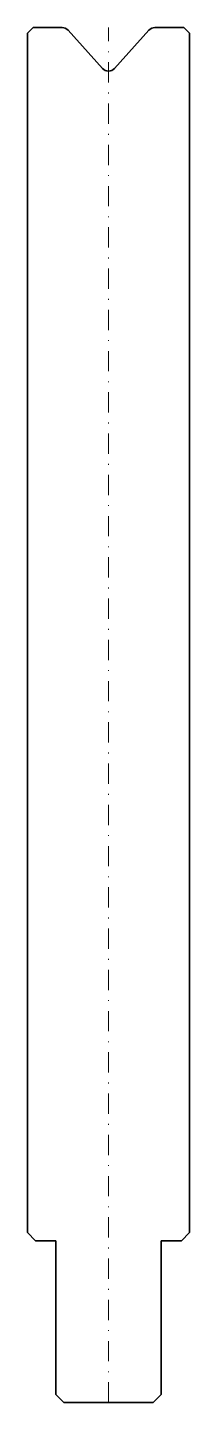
# Model space of a CAD drawing. Header units: millimetres. Extents: x -10 to 10, y -170 to 0.
import ezdxf

# ---------------------------------------------------------------- set-up
doc = ezdxf.new("R2010")
doc.units = ezdxf.units.MM
doc.header["$LTSCALE"] = 5
doc.linetypes.add('AUSGEZOGEN', pattern=[0])
doc.linetypes.add('DASHDOT', pattern=[1, 0.5, -0.25, 0, -0.25])
doc.layers.add('2', color=7, linetype='Continuous')

msp = doc.modelspace()

# ---------------------------------------------------------------- linework, layer by layer
at = {"layer": '2', "color": 7, "linetype": 'AUSGEZOGEN', "lineweight": 35}
for p, q in [((-10, -0.7), (-9.3, 0)), ((-9.3, 0), (-5.74, 0)), ((5.74, 0), (9.3, 0)), ((9.3, 0), (10, -0.7)), ((-10, -149), (-10, -0.7)), ((-5, -0.33), (-0.74, -5.06)), ((0.74, -5.06), (5, -0.33)), ((10, -0.7), (10, -149)), ((-9, -150), (-10, -149)), ((10, -149), (9, -150)), ((-6.5, -150), (-9, -150)), ((-6.5, -169), (-6.5, -150)), ((9, -150), (6.5, -150)), ((6.5, -150), (6.5, -169)), ((-5.5, -170), (-6.5, -169)), ((5.5, -170), (-5.5, -170)), ((6.5, -169), (5.5, -170))]:
    msp.add_line(p, q, dxfattribs=at)
at = {"layer": '2', "color": 7, "linetype": 'DASHDOT', "lineweight": 18}
msp.add_line((0, -170), (0, 0), dxfattribs=at)
at = {"layer": '2', "color": 7, "linetype": 'AUSGEZOGEN', "lineweight": 35}
for centre, start, end in [((5.74, -1), 90, 138), ((-5.74, -1), 42, 90), ((0, -4.39), 222, 318)]:
    msp.add_arc(centre, 1, start, end, dxfattribs=at)

doc.saveas('drawing.dxf')
